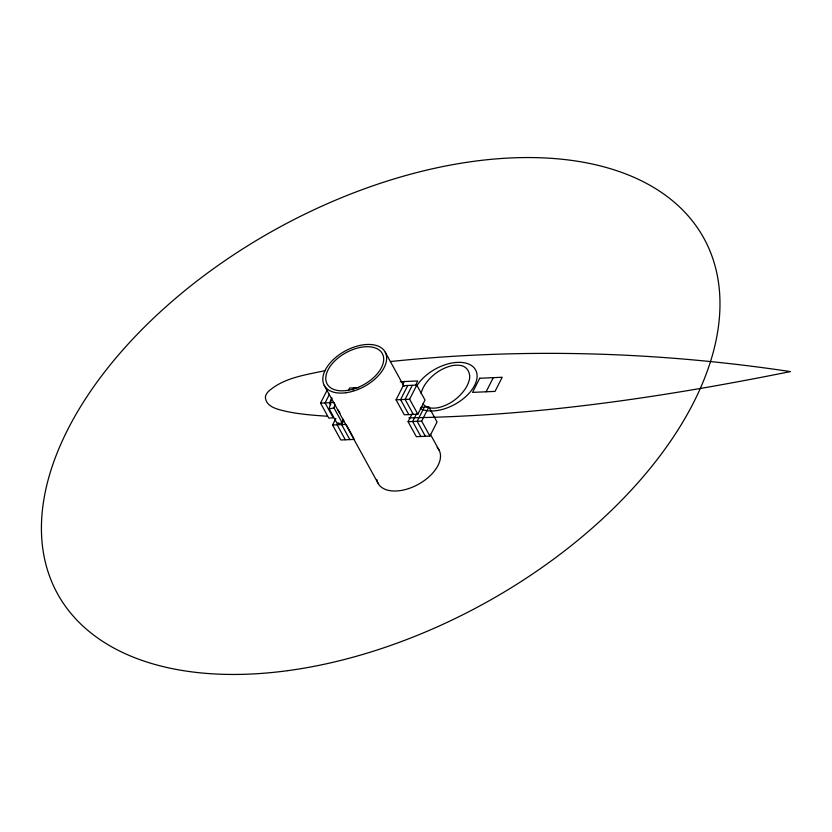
<?xml version="1.0" encoding="UTF-8"?>
<svg xmlns="http://www.w3.org/2000/svg" width="832" height="832" viewBox="0 0 832 832"><rect width="100%" height="100%" fill="white"/><g stroke="black" fill="none" stroke-linecap="round" stroke-linejoin="round"><path stroke-width="1.25" d="M343.106 419.182L342.233 422.895L337.407 423.914L329.17 408.938L331.77 397.8M342.233 422.895L334.006 407.909L334.87 404.206M421.096 393.494L421.637 391.508A36.338 21.102 -28.8 0 1 425.599 383.698C431.881 374.899 441.293 368.139 451.89 365.726A21.84 12.678 -28.8 0 1 459.867 365.373C467.844 365.872 471.723 374.993 468.707 381.815A36.338 21.102 -28.8 0 1 464.745 389.626C458.463 398.424 449.051 405.194 438.454 407.607A21.84 12.678 -28.8 0 1 430.477 407.95L425.422 406.172L422.895 403.936M329.472 394.222L325.073 402.917L333.299 417.893L328.775 418.09L320.549 403.114L327.163 390.083M331.791 398.372L329.586 402.719L330.772 404.862M348.535 390.208L349.638 388.034L358.686 387.639M354.38 439.39L340.818 439.982L332.582 425.006L335.889 418.486M353.059 390.01L354.162 387.837M338.208 422.635L337.106 424.809L345.332 439.785M343.834 420.264L341.63 424.611L349.856 439.587M402.553 384.81L404.206 381.545M396.063 399.818L403.229 385.694L416.79 385.102L425.027 400.078L417.862 414.201L404.3 414.794L396.063 399.818L409.625 399.225L416.79 385.102M407.753 385.497L400.587 399.62L408.814 414.596M412.277 385.299L405.111 399.422L413.338 414.398M415.574 385.299L417.778 380.952L400.296 381.722M420.909 407.337L428.834 406.994L437.06 421.97L429.894 436.093L416.333 436.686L408.096 421.71L411.954 414.107M416.478 413.91L412.62 421.512L420.857 436.488M424.31 407.191L417.144 421.314L425.37 436.29M429.894 436.093L421.668 421.117L428.834 406.994M486.127 391.778L493.293 377.655M329.17 408.938L334.006 407.909M325.198 370.625C305.75 374.92 284.201 377.53 268.694 391.186A11.118 6.458 -28.8 0 0 265.408 397.686M390.374 361.556C523.432 347.61 658.154 351.78 790.4 371.582C664.747 396.885 537.254 416.052 408.866 417.83M320.549 403.114L334.11 402.522M332.582 425.006L346.143 424.414L353.798 438.318M408.096 421.71L421.668 421.117M327.361 416.239C313.227 415.293 299.01 414.232 285.147 411.154C277.597 409.261 266.448 407.077 265.387 397.696M385.289 352.269L404.071 386.433M430.362 434.262L439.13 450.206M409.625 399.225L417.862 414.201M338.229 410.01L339.997 413.223M324.178 385.258L378.019 483.184M437.185 447.491A34.726 20.166 -28.8 0 1 417.466 484.806A34.726 20.166 -28.8 0 1 376.802 479.471M416.655 386.214A34.726 20.166 -28.8 0 1 463.476 362.648A34.726 20.166 -28.8 0 1 468.468 393.952A34.726 20.166 -28.8 0 1 420.233 408.606M479.721 378.248L472.566 392.371L495.04 391.394L502.206 377.27L479.721 378.248M345.998 392.735A34.726 20.166 -28.8 0 0 385.705 353.174A34.726 20.166 -28.8 0 0 332.498 360.381A34.726 20.166 -28.8 0 0 345.998 392.735M346.809 390.51A31.491 18.283 -28.8 0 0 382.824 354.619A31.491 18.283 -28.8 0 0 334.568 361.161A31.491 18.283 -28.8 0 0 346.809 390.51M287.893 670.644A368.836 214.178 -28.8 0 0 709.727 250.39A368.836 214.178 -28.8 0 0 144.498 326.966A368.836 214.178 -28.8 0 0 287.893 670.644"/></g></svg>
